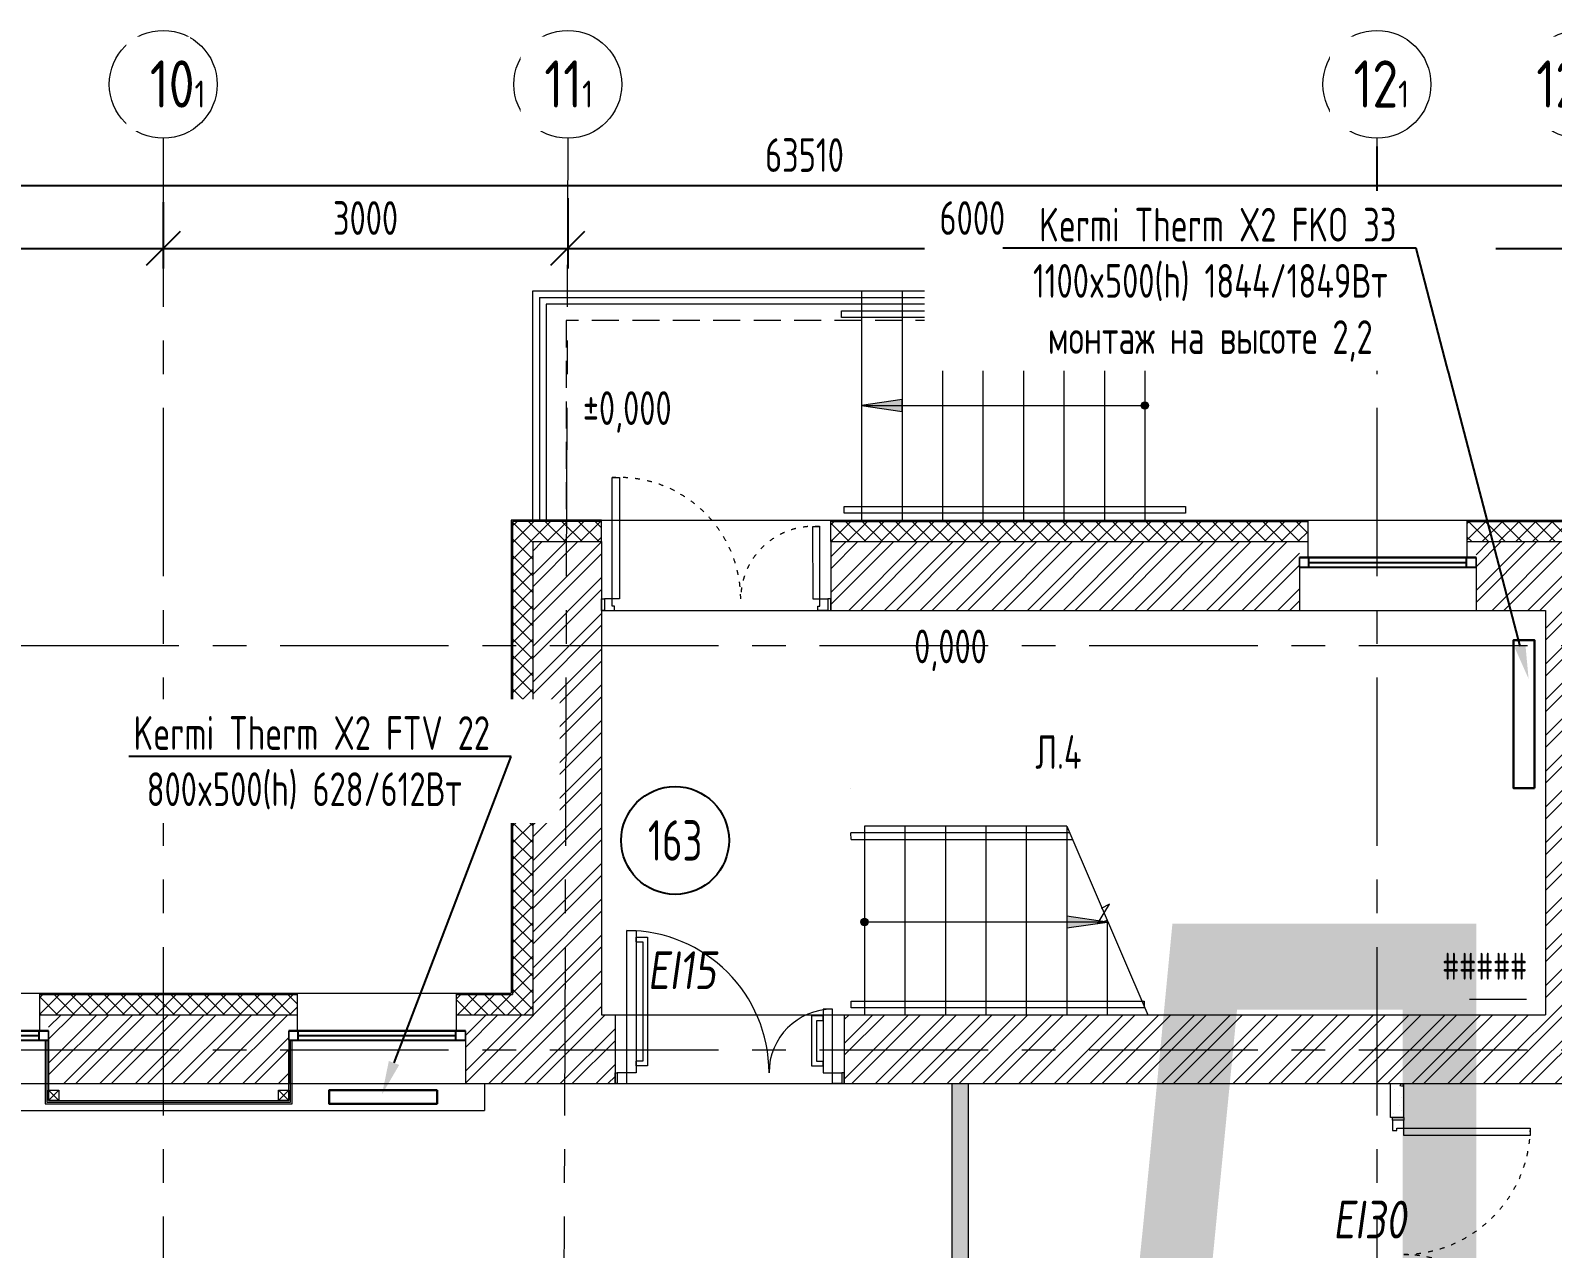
# Model space of a CAD drawing. Header units: millimetres. Extents: x -455656 to 9247092, y 0 to 412358.
# Drawn here: x -192219 to -180931, y 373783 to 382821 of the extents above; entities that cross this region are included whole.
import ezdxf
from ezdxf import colors
from ezdxf.entities.mleader import LeaderData, LeaderLine
from ezdxf.enums import TextEntityAlignment as Align
from ezdxf.math import Vec2, Vec3

# ---------------------------------------------------------------- set-up
doc = ezdxf.new("R2018")
doc.units = ezdxf.units.MM
doc.header["$MEASUREMENT"] = 0
doc.header["$PDMODE"] = 3
doc.header["$PDSIZE"] = -4
for name, pattern in [('ACAD_ISO03W100', [30, 12, -18]), ('ADSK_Штриховая_ш2 п1', [3, 2, -1]), ('CENTER', [2, 1.25, -0.25, 0.25, -0.25])]:
    doc.linetypes.add(name, pattern=pattern)
doc.layers.get('0').update_dxf_attribs({"color": 250, "lineweight": 9})
doc.layers.get('Defpoints').update_dxf_attribs({"color": 6})
for name, color, linetype, lineweight in [('АР_Двери', 175, 'Continuous', 18), ('АР_Номер помещения', 1, 'Continuous', 25), ('АР_Помещения_площадь', 19, 'Continuous', 9), ('подлога', 250, 'Continuous', 9), ('Радиаторы', 250, 'Continuous', 9), ('Радиаторы текст', 250, 'Continuous', 9)]:
    doc.layers.add(name, color=color, linetype=linetype, lineweight=lineweight)
doc.layers.add('АР_Названия помещений', color=124, linetype='Continuous', lineweight=5, plot=False)
doc.layers.add('АР_новое окно', color=155, linetype='Continuous')
doc.styles.add('ISOCPEUR', font='isocpeur.ttf', dxfattribs={"width": 0.7})
doc.styles.get("Standard").update_dxf_attribs({"font": 'isocpeur.ttf'})
doc.styles.add('Архитект', font='isocpeur.ttf', dxfattribs={"width": 0.8, "oblique": 8})
doc.styles.add('ГОСТ 2.304', font='isocpeur.ttf', dxfattribs={"width": 0.7})
doc.dimstyles.new('СПДС', dxfattribs={"dimscale": 100, "dimtxt": 2.5, "dimasz": 2.5, "dimexe": 1.5, "dimexo": 0, "dimgap": 1, "dimtad": 1, "dimdec": 0, "dimrnd": 1, "dimtxsty": 'ГОСТ 2.304', "dimblk": 'OBLIQUE', "dimcen": 2.5, "dimdle": 1.5, "dimadec": 0, "dimazin": 2, "dimtfac": 0.75, "dimtdec": 0, "dimtmove": 1, "dimatfit": 3, "dimfxl": 1, "dimtolj": 1, "dimarcsym": 1})
pattern_1 = [(50, (0, 247657.5), (215.17805, -18.82564), [22.5, -247.5]), (355, (0, 247657.5), (-41.6254, 225.65764), [18, -198]), (100.45144, (17.93, 247655.93), (173.55265, 206.832), [19.12206, -210.34263]), (46.1842, (0, 247717.5), (320.1724, -49.65578), [33.75, -371.25]), (96.63564, (26.68, 247713.36), (280.3986, 292.2356), [28.6831, -315.51413]), (351.18416, (0, 247717.5), (280.3986, 292.2356), [27, -297]), (21, (30, 247702.5), (179.07212, -120.78567), [22.5, -247.5]), (326, (30, 247702.5), (72.9946, 217.54501), [18, -198]), (71.45144, (44.92, 247692.43), (252.06671, 96.75935), [19.12206, -210.34263]), (37.5, (0, 247657.5), (3.647957, 99.868156), [0, -195.6, 0, -201, 0, -198.75]), (7.5, (0, 247657.5), (78.92086, 118.323514), [0, -114.6, 0, -191.1, 0, -75.75]), (327.5, (-66.9, 247657.5), (160.14673, -6.766462), [0, -75, 0, -234, 0, -310.5]), (317.5, (-96.9, 247657.5), (174.95585, 30.031495), [0, -97.5, 0, -155.4, 0, -220.5])]

# ---------------------------------------------------------------- blocks, each defined once
blk = doc.blocks.new('_Oblique')
at = {"color": 0, "linetype": 'ByBlock', "lineweight": -2}
blk.add_line((-0.5, -0.5), (0.5, 0.5), dxfattribs=at)
blk = doc.blocks.new('*D707')
at = {"layer": 'Defpoints', "color": 0, "lineweight": 30, "ltscale": 100, "transparency": 16777216}
for p in [(-194234, 381592), (-191234, 381546), (-191234, 381204)]:
    blk.add_point(p, dxfattribs=at)
at = {"layer": 'подлога', "color": 0, "lineweight": -2, "ltscale": 100}
for p, q in [((-194234, 381592), (-194234, 381054)), ((-191234, 381546), (-191234, 381054)), ((-194384, 381204), (-191084, 381204))]:
    blk.add_line(p, q, dxfattribs=at)
at = {"layer": 'подлога', "color": 0, "lineweight": -2, "ltscale": 100, "xscale": 250, "yscale": 250, "zscale": 250, "rotation": 180}
blk.add_blockref('_Oblique', (-194234, 381204), dxfattribs=at)
at = {"layer": 'подлога', "color": 0, "lineweight": -2, "ltscale": 100, "xscale": 250, "yscale": 250, "zscale": 250}
blk.add_blockref('_Oblique', (-191234, 381204), dxfattribs=at)
at = {"layer": 'подлога', "color": 0, "ltscale": 100, "insert": (-192734, 381429), "char_height": 250, "attachment_point": 5, "style": 'ГОСТ 2.304'}
blk.add_mtext('\\A1;3000', dxfattribs=at)
blk = doc.blocks.new('*D708')
at = {"layer": 'Defpoints', "color": 0, "lineweight": 30, "ltscale": 100, "transparency": 16777216}
for p in [(-191234, 381546), (-188234, 381546), (-188234, 381204)]:
    blk.add_point(p, dxfattribs=at)
at = {"layer": 'подлога', "color": 0, "lineweight": -2, "ltscale": 100}
for p, q in [((-191234, 381546), (-191234, 381054)), ((-188234, 381546), (-188234, 381054)), ((-191384, 381204), (-188084, 381204))]:
    blk.add_line(p, q, dxfattribs=at)
at = {"layer": 'подлога', "color": 0, "lineweight": -2, "ltscale": 100, "xscale": 250, "yscale": 250, "zscale": 250, "rotation": 180}
blk.add_blockref('_Oblique', (-191234, 381204), dxfattribs=at)
at = {"layer": 'подлога', "color": 0, "lineweight": -2, "ltscale": 100, "xscale": 250, "yscale": 250, "zscale": 250}
blk.add_blockref('_Oblique', (-188234, 381204), dxfattribs=at)
at = {"layer": 'подлога', "color": 0, "ltscale": 100, "insert": (-189734, 381429), "char_height": 250, "attachment_point": 5, "style": 'ГОСТ 2.304'}
blk.add_mtext('\\A1;3000', dxfattribs=at)
blk = doc.blocks.new('*D709')
at = {"layer": 'Defpoints', "color": 0, "lineweight": 30, "ltscale": 100, "transparency": 16777216}
for p in [(-182234, 381696), (-188234, 381577), (-182234, 381204)]:
    blk.add_point(p, dxfattribs=at)
at = {"layer": 'подлога', "color": 0, "lineweight": -2, "ltscale": 100}
for p, q in [((-182234, 381696), (-182234, 381054)), ((-188234, 381577), (-188234, 381054)), ((-188384, 381204), (-182084, 381204))]:
    blk.add_line(p, q, dxfattribs=at)
at = {"layer": 'подлога', "color": 0, "lineweight": -2, "ltscale": 100, "xscale": 250, "yscale": 250, "zscale": 250, "rotation": 180}
blk.add_blockref('_Oblique', (-188234, 381204), dxfattribs=at)
at = {"layer": 'подлога', "color": 0, "lineweight": -2, "ltscale": 100, "xscale": 250, "yscale": 250, "zscale": 250}
blk.add_blockref('_Oblique', (-182234, 381204), dxfattribs=at)
at = {"layer": 'подлога', "color": 0, "ltscale": 100, "insert": (-185234, 381429), "char_height": 250, "attachment_point": 5, "style": 'ГОСТ 2.304'}
blk.add_mtext('\\A1;6000', dxfattribs=at)
blk = doc.blocks.new('*D710')
at = {"layer": 'Defpoints', "color": 0, "lineweight": 30, "ltscale": 100, "transparency": 16777216}
for p in [(-182234, 381960), (-176234, 381740), (-176234, 381204)]:
    blk.add_point(p, dxfattribs=at)
at = {"layer": 'подлога', "color": 0, "lineweight": -2, "ltscale": 100}
for p, q in [((-182234, 381960), (-182234, 381054)), ((-176234, 381740), (-176234, 381054)), ((-182384, 381204), (-176084, 381204))]:
    blk.add_line(p, q, dxfattribs=at)
at = {"layer": 'подлога', "color": 0, "lineweight": -2, "ltscale": 100, "xscale": 250, "yscale": 250, "zscale": 250, "rotation": 180}
blk.add_blockref('_Oblique', (-182234, 381204), dxfattribs=at)
at = {"layer": 'подлога', "color": 0, "lineweight": -2, "ltscale": 100, "xscale": 250, "yscale": 250, "zscale": 250}
blk.add_blockref('_Oblique', (-176234, 381204), dxfattribs=at)
at = {"layer": 'подлога', "color": 0, "ltscale": 100, "insert": (-179234, 381429), "char_height": 250, "attachment_point": 5, "style": 'ГОСТ 2.304'}
blk.add_mtext('\\A1;6000', dxfattribs=at)
blk = doc.blocks.new('*U159')
at = {"layer": 'АР_новое окно', "lineweight": 20}
for p, q in [((0, 1310), (-70, 1310)), ((0, 0), (-70, 0))]:
    blk.add_line(p, q, dxfattribs=at)
at = {"layer": 'АР_новое окно'}
for p, q in [((-70, 1310), (-70, 0)), ((-70, 0), (-70, 1310)), ((0, 1310), (0, 0)), ((0, 1240), (-70, 1240)), ((-35, 1240), (-35, 70)), ((0, 70), (-70, 70))]:
    blk.add_line(p, q, dxfattribs=at)
blk = doc.blocks.new('*D751')
at = {"layer": 'Defpoints', "color": 0, "lineweight": 30, "ltscale": 100, "transparency": 16777216}
for p in [(-218234, 381671), (-154724, 381671), (-154724, 381671)]:
    blk.add_point(p, dxfattribs=at)
at = {"layer": 'подлога', "color": 0, "lineweight": -2, "ltscale": 100}
for p, q in [((-218234, 381671), (-218234, 381821)), ((-154724, 381671), (-154724, 381821)), ((-218384, 381671), (-154574, 381671))]:
    blk.add_line(p, q, dxfattribs=at)
at = {"layer": 'подлога', "color": 0, "lineweight": -2, "ltscale": 100, "xscale": 250, "yscale": 250, "zscale": 250, "rotation": 180}
blk.add_blockref('_Oblique', (-218234, 381671), dxfattribs=at)
at = {"layer": 'подлога', "color": 0, "lineweight": -2, "ltscale": 100, "xscale": 250, "yscale": 250, "zscale": 250}
blk.add_blockref('_Oblique', (-154724, 381671), dxfattribs=at)
at = {"layer": 'подлога', "color": 0, "ltscale": 100, "insert": (-186479, 381896), "char_height": 250, "attachment_point": 5, "style": 'ГОСТ 2.304'}
blk.add_mtext('\\A1;63510', dxfattribs=at)
blk = doc.blocks.new('*U42')
at = {"layer": 'АР_Номер помещения', "color": 7}
blk.add_circle((-347, -2951), 400, dxfattribs=at)
at = {"layer": 'АР_Помещения_площадь', "color": 7}
blk.add_line((5966, -4131), (5544, -4131), dxfattribs=at)
at = {"color": 7, "style": 'ISOCPEUR', "width": 0.7, "flags": 1}
blk.add_attdef('КАТЕГОРИЯ', (-499, -2092), '', height=250, dxfattribs=at)
at = {"layer": 'АР_Номер помещения', "color": 7, "style": 'ISOCPEUR', "width": 0.7}
blk.add_attdef('НОМЕР_ПОМЕЩЕНИЯ', text='', height=300, dxfattribs=at).set_placement((-347, -2951), align=Align.MIDDLE_CENTER)
at = {"layer": 'АР_Помещения_площадь', "color": 7, "lineweight": 30, "width": 0.7, "flags": 104}
blk.add_attdef('ИМЯ_ПОМЕЩЕНИЯ', text='', height=100, dxfattribs=at).set_placement((158, 1217), align=Align.MIDDLE_CENTER)
at = {"layer": 'АР_Помещения_площадь', "color": 7, "style": 'ISOCPEUR', "width": 0.7}
blk.add_attdef('ПЛОЩАДЬ_ПОМЕЩЕНИЯ', text='', height=200, dxfattribs=at).set_placement((5971, -3885), align=Align.MIDDLE_RIGHT)
blk = doc.blocks.new('двупольн.дв.2000')
at = {"layer": 'АР_Двери'}
for points in [[(0, 2017), (85, 2017), (85, 1996), (0, 1996), (0, 2017)], [(85, 1996), (0, 1996), (0, 1921), (32, 1921), (32, 1937), (85, 1937), (85, 1996)], [(85, 4), (0, 4), (0, 79), (32, 79), (32, 63), (85, 63), (85, 4)], [(0, -17), (85, -17), (85, 4), (0, 4), (0, -17)]]:
    blk.add_lwpolyline(points, dxfattribs=at)
for points in [[(85, 1937), (1022, 1937), (1022, 1884), (85, 1884)], [(85, 63), (1022, 63), (1022, 116), (85, 116)]]:
    blk.add_lwpolyline(points, close=True, dxfattribs=at)
at = {"layer": 'АР_Двери', "linetype": 'ACAD_ISO03W100', "ltscale": 3}
for centre, start, end in [((73, 1950), 270.7367, 359.2633), ((73, 50), 0.7367, 89.2633)]:
    blk.add_arc(centre, 950, start, end, dxfattribs=at)
blk = doc.blocks.new('_DotSmall')
at = {"color": 0, "linetype": 'ByBlock', "const_width": 0.5}
blk.add_lwpolyline([(-0.0625, 0, 1), (0.0625, 0, 1)], format="xyb", close=True, dxfattribs=at)
blk = doc.blocks.new('Дверь 1700')
for points in [[(80, 85), (80, 985), (133, 985), (133, 85)], [(1565, 620), (1567, 85), (1620, 85), (1620, 620)]]:
    blk.add_lwpolyline(points, close=True)
at = {"ltscale": 100}
blk.add_lwpolyline([(1620, 85), (1620, 620)], dxfattribs=at)
for points in [[(0, 0), (0, 85), (21, 85), (21, 0), (0, 0)], [(21, 85), (21, 0), (96, 0), (96, 32), (80, 32), (80, 85), (21, 85)], [(1679, 85), (1679, 0), (1604, 0), (1604, 32), (1620, 32), (1620, 85), (1679, 85)], [(1700, 0), (1700, 85), (1679, 85), (1679, 0), (1700, 0)]]:
    blk.add_lwpolyline(points)
at = {"linetype": 'ACAD_ISO03W100', "ltscale": 3}
for centre, radius, start, end in [((130, 84), 902, 0.0681, 93.207), ((1571, 84), 539, 84.7636, 179.866)]:
    blk.add_arc(centre, radius, start, end, dxfattribs=at)
blk = doc.blocks.new('1700-2')
for points in [[(80, 1600), (0, 1600), (0, 1583), (80, 1583), (80, 1600)], [(0, 1583), (80, 1583), (80, 1513), (50, 1513), (50, 1513), (0, 1513), (0, 1583)], [(-386, 1443), (-421, 1443), (-421, 1358), (-50, 1358), (-50, 1443), (-85, 1443)], [(-386, 1443), (-386, 1393), (-85, 1393), (-85, 1443)], [(-970, 57), (-1005, 57), (-1005, 142), (-50, 142), (-50, 57), (-85, 57)], [(-970, 57), (-970, 107), (-85, 107), (-85, 57)], [(0, -83), (80, -83), (80, -13), (50, -13), (50, -13), (0, -13), (0, -83)], [(80, -100), (0, -100), (0, -83), (80, -83), (80, -100)]]:
    blk.add_lwpolyline(points)
for points in [[(-471, 1443), (0, 1443), (0, 1513), (-471, 1513)], [(0, -13), (-1055, -13), (-1055, 57), (0, 57)]]:
    blk.add_lwpolyline(points, close=True)
for centre, radius, start, end in [((0, 1513), 471, 180, 270), ((0, -13), 1055, 90, 180)]:
    blk.add_arc(centre, radius, start, end)
blk = doc.blocks.new('*U20')
h = blk.add_hatch(color=256)
h.dxf.hatch_style = 1
edge = h.paths.add_edge_path()
edge.add_arc((0, 0), 27.6, 359.64, 719.64)
h = blk.add_hatch(color=256)
h.dxf.hatch_style = 1
h.paths.add_polyline_path([(1800, -44), (1800, 44), (2100, 0)])
blk.add_line((2100, 0), (0, 0))
blk.add_lwpolyline([(1800, 44), (1800, -44), (2100, 0), (1800, 44)])
blk.add_circle((0, 0), 27.6)
blk = doc.blocks.new('A$Ce02d65bd')
at = {"ltscale": 100}
for points in [[(0, 0), (0, 75), (75, 75), (75, 0), (0, 0)], [(0, 0), (75, 75)], [(0, 75), (75, 0)]]:
    blk.add_lwpolyline(points, dxfattribs=at)
blk = doc.blocks.new('*U504')
h = blk.add_hatch(color=256)
h.dxf.hatch_style = 1
h.paths.add_polyline_path([(-1500, 44), (-1500, -44), (-1800, 0)])
h = blk.add_hatch(color=256)
h.dxf.hatch_style = 1
edge = h.paths.add_edge_path()
edge.add_arc((0, 0), 27.6, 539.64, 899.64)
blk.add_line((-1800, 0), (0, 0))
blk.add_lwpolyline([(-1500, -44), (-1500, 44), (-1800, 0), (-1500, -44)])
blk.add_circle((0, 0), 27.6)

msp = doc.modelspace()

# ---------------------------------------------------------------- hatches: boundary and pattern name
at = {"layer": 'подлога', "ltscale": 100}
h = msp.add_hatch(dxfattribs=at)
h.set_pattern_fill('ANSI37', color=256, scale=700)
h.set_pattern_definition([(45, (-1158903.89, 414920.33), (-61.871843, 61.871843), []), (135, (-1158903.89, 414920.33), (-61.871843, -61.871843), [])])
h.paths.add_polyline_path([(-187983.9, 379028.2), (-187983.9, 379178.2), (-188643.9, 379178.2), (-188643.9, 375668.2), (-189058.9, 375668.2), (-189058.9, 375518.2), (-188493.9, 375518.2), (-188493.9, 379028.2)])
h.paths.add_polyline_path([(-186283.9, 379178.2), (-186283.9, 379028.2), (-182743.9, 379028.2), (-182743.9, 379178.2)])
h = msp.add_hatch(dxfattribs=at)
h.set_pattern_fill('ANSI37', color=256, scale=700)
h.set_pattern_definition([(45, (-1155848.89, 411410.33), (-61.871843, 61.871843), []), (135, (-1155848.89, 411410.33), (-61.871843, -61.871843), [])])
h.paths.add_polyline_path([(-178263.9, 377733.1), (-178263.9, 379028.2), (-181563.9, 379028.2), (-181563.9, 379178.2), (-178113.9, 379178.2), (-178113.9, 377733.1)])
h = msp.add_hatch(dxfattribs=at)
h.set_pattern_fill('ANSI32', color=256, scale=500)
h.set_pattern_definition([(45, (-1163613.57, 412084.36), (-132.58252, 132.58252), []), (45, (-1163525.18, 412084.36), (-132.58252, 132.58252), [])])
h.paths.add_polyline_path([(-187983.9, 379028.2), (-188493.9, 379028.2), (-188493.9, 375518.2), (-188993.9, 375518.2), (-188993.9, 375008.2), (-187883.9, 375008.2), (-187883.9, 375518.2), (-187983.9, 375518.2), (-187983.9, 378518.2)])
h = msp.add_hatch(dxfattribs=at)
h.set_pattern_fill('ANSI32', color=256, scale=500)
h.set_pattern_definition([(45, (-1184543.57, 415594.36), (-132.58252, 132.58252), []), (45, (-1184455.18, 415594.36), (-132.58252, 132.58252), [])])
h.paths.add_polyline_path([(-182808.9, 379028.2), (-186283.9, 379028.2), (-186283.9, 378518.2), (-182808.9, 378518.2)])
h = msp.add_hatch(dxfattribs=at)
h.set_pattern_fill('ANSI32', color=256, scale=500)
h.set_pattern_definition([(45, (-1171616.54, 412084.36), (-132.58252, 132.58252), []), (45, (-1171528.15, 412084.36), (-132.58252, 132.58252), [])])
h.paths.add_polyline_path([(-178877, 376566.1), (-178914, 376566.1)], flags=17)
h.paths.add_polyline_path([(-178263.9, 376566.1), (-178773.9, 376566.1), (-178773.9, 375518.2), (-180473.9, 375518.2), (-180473.9, 378518.2), (-178773.9, 378518.2), (-178773.9, 377732.7), (-178263.9, 377733.5), (-178263.9, 379028.2), (-181498.9, 379028.2), (-181498.9, 378518.2), (-180983.9, 378518.2), (-180983.9, 375518.2), (-186183.9, 375518.2), (-186183.9, 375008.2), (-180753.3, 375008.2), (-175133.9, 375008.2), (-175133.9, 375518.2), (-178263.9, 375518.2)])
h = msp.add_hatch(dxfattribs=at)
h.set_pattern_fill('ANSI37', color=256, scale=700)
h.set_pattern_definition([(45, (-1168608.89, 411410.33), (-61.871843, 61.871843), []), (135, (-1168608.89, 411410.33), (-61.871843, -61.871843), [])])
h.paths.add_polyline_path([(-190238.9, 375518.2), (-192148.9, 375518.2), (-192148.9, 375668.2), (-190238.9, 375668.2)])
h = msp.add_hatch(dxfattribs=at)
h.set_pattern_fill('ANSI32', color=256, scale=500)
h.set_pattern_definition([(45, (-1190363.57, 412084.36), (-132.58252, 132.58252), []), (45, (-1190275.18, 412084.36), (-132.58252, 132.58252), [])])
h.paths.add_polyline_path([(-190303.9, 375518.2), (-192083.9, 375518.2), (-192083.9, 375008.2), (-190303.9, 375008.2)])
h = msp.add_hatch(dxfattribs=at)
h.set_pattern_fill('AR-CONC', color=256, scale=30)
h.set_pattern_definition(pattern_1)
h.paths.add_polyline_path([(-185264.4, 372258.2), (-185384.4, 372258.2), (-185384.4, 366058.2), (-185060.2, 366058.2), (-185060.2, 366178.2), (-185264.4, 366178.2), (-185264.4, 367584.7), (-183895, 367584.7), (-183375, 367584.7), (-182233.9, 367584.7), (-182233.9, 367704.7), (-185264.4, 367704.7)])
h.paths.add_polyline_path([(-185264.4, 375008.2), (-185384.4, 375008.2), (-185384.4, 372258.2), (-185264.4, 372258.2)])
h.paths.add_polyline_path([(-182033.9, 372058.2), (-182133.9, 372058.2), (-182133.9, 370693.1), (-182154, 369453.1), (-182154, 367704.7), (-182233.9, 367704.7), (-182233.9, 367584.7), (-182133.9, 367584.7), (-182133.9, 366984.7), (-182133.9, 366458.2), (-182033.9, 366458.2)])
h = msp.add_hatch(dxfattribs=at)
h.set_pattern_fill('AR-CONC', color=256, scale=30)
h.set_pattern_definition(pattern_1)
h.paths.add_polyline_path([(-182033.9, 375008.2), (-182133.8, 375008.1), (-182134, 374756.3), (-182034.1, 374756.4)])

# ---------------------------------------------------------------- linework, layer by layer
at = {"layer": 'подлога', "linetype": 'CENTER', "ltscale": 1000}
for p, q in [((-191233.9, 382020.7), (-191233.9, 322557.5)), ((-188233.9, 382020.7), (-188423.9, 326288.3)), ((-182233.9, 382020.7), (-182233.9, 326288.3)), ((-224367.6, 378258.2), (-141189.2, 378258.2)), ((-224367.6, 375258.2), (-141189.2, 375258.2))]:
    msp.add_line(p, q, dxfattribs=at)
at = {"layer": 'подлога', "ltscale": 100}
for p, q in [((-186055.2, 380888.2), (-186055.2, 379188.2)), ((-185755.2, 380888.2), (-185755.2, 379188.2)), ((-185455.2, 380888.2), (-185455.2, 379188.2)), ((-185155.2, 380888.2), (-185155.2, 379188.2)), ((-184855.2, 380888.2), (-184855.2, 379188.2)), ((-184555.2, 380888.2), (-184555.2, 379188.2)), ((-184255.2, 380888.2), (-184255.2, 379188.2)), ((-183955.2, 380788.2), (-183955.2, 379188.2)), ((-183955.2, 380668.2), (-183955.2, 379188.2)), ((-188653.9, 379188.2), (-188653.9, 375678.2)), ((-188643.9, 379178.2), (-188643.9, 375668.2)), ((-188493.9, 379028.2), (-187983.9, 379028.2)), ((-188493.9, 379028.2), (-188493.9, 375518.2)), ((-187983.9, 379028.2), (-187983.9, 378518.2)), ((-186283.9, 379028.2), (-182743.9, 379028.2)), ((-186283.9, 379028.2), (-186283.9, 378518.2)), ((-182743.9, 378909.3), (-182743.9, 379028.2)), ((-181563.9, 379028.2), (-178263.9, 379028.2)), ((-181563.9, 378909.3), (-181563.9, 379028.2)), ((-182808.9, 378909.3), (-182808.9, 378518.2)), ((-182808.9, 378909.3), (-182743.9, 378909.3)), ((-181563.9, 378909.3), (-181498.9, 378909.3)), ((-181498.9, 378909.3), (-181498.9, 378518.2)), ((-187983.9, 378518.2), (-187983.9, 375518.2)), ((-186283.9, 378518.2), (-182808.9, 378518.2)), ((-181498.9, 378518.2), (-180983.9, 378518.2)), ((-180983.9, 378518.2), (-180983.9, 375518.2)), ((-196813.9, 375678.2), (-188653.9, 375678.2)), ((-192148.9, 375668.2), (-190238.9, 375668.2)), ((-189058.9, 375668.2), (-188643.9, 375668.2)), ((-192148.9, 375518.2), (-190238.9, 375518.2)), ((-192148.9, 375399.3), (-192148.9, 375518.2)), ((-190238.9, 375399.3), (-190238.9, 375518.2)), ((-189058.9, 375518.2), (-188493.9, 375518.2)), ((-189058.9, 375399.3), (-189058.9, 375518.2)), ((-187983.9, 375518.2), (-187883.9, 375518.2)), ((-187883.9, 375518.2), (-187883.9, 375008.2)), ((-186183.9, 375518.2), (-180983.9, 375518.2)), ((-186183.9, 375518.2), (-186183.9, 375008.2)), ((-192148.9, 375399.3), (-192083.9, 375399.3)), ((-192083.9, 375399.3), (-192083.9, 375008.2)), ((-192083.9, 375392.2), (-192083.9, 374882.5)), ((-190303.9, 375399.3), (-190303.9, 375008.2)), ((-190303.9, 375399.3), (-190238.9, 375399.3)), ((-189058.9, 375399.3), (-188993.9, 375399.3)), ((-188993.9, 375399.3), (-188993.9, 375008.2)), ((-192083.9, 375008.2), (-190303.9, 375008.2)), ((-188993.9, 375008.2), (-187883.9, 375008.2)), ((-188852.1, 375008.2), (-188852.1, 374808.2)), ((-186183.9, 375008.2), (-175133.9, 375008.2)), ((-194313.9, 374808.4), (-188852.1, 374808.2))]:
    msp.add_line(p, q, dxfattribs=at)
at = {"layer": 'подлога'}
for p, q in [((-182808.9, 378518.2), (-181498.9, 378518.2)), ((-193393.9, 375008.2), (-192083.9, 375008.2)), ((-190303.9, 375008.2), (-188993.9, 375008.2))]:
    msp.add_line(p, q, dxfattribs=at)
at = {"layer": 'подлога', "color": 18, "ltscale": 100, "true_color": 0x000000}
for p, q in [((-185733.9, 376918.2), (-185733.9, 375518.2)), ((-185433.9, 376918.2), (-185433.9, 375518.2)), ((-185133.9, 376918.2), (-185133.9, 375518.2)), ((-184833.9, 376918.2), (-184833.9, 375518.2)), ((-184533.9, 376918.2), (-184533.9, 375518.2)), ((-184533.9, 376918.2), (-183933.9, 375518.2)), ((-184233.9, 376207.7), (-184233.9, 375518.2))]:
    msp.add_line(p, q, dxfattribs=at)
at = {"layer": 'подлога', "ltscale": 100}
for points in [[(-188493.9, 379188.2), (-188493.9, 380888.2), (-183955.2, 380888.2), (-183955.2, 380668.2)], [(-186085.2, 379188.2), (-183985.2, 379188.2)], [(-186085.2, 379188.2), (-183985.2, 379188.2)], [(-184533.9, 376918.2), (-186033.9, 376918.2), (-186033.9, 375518.2), (-183633.9, 375518.2)], [(-185384.4, 366058.2), (-185384.4, 375008.2)], [(-185264.4, 375008.2), (-185264.4, 367704.7)], [(-182133.9, 374756.3), (-182133.9, 375008.2)], [(-182033.9, 374756.4), (-182033.9, 375008.2)], [(-182033.9, 374756.4), (-182133.9, 374756.3)]]:
    msp.add_lwpolyline(points, dxfattribs=at)
at = {"layer": 'подлога', "color": 18, "ltscale": 100, "true_color": 0x000000}
for points in [[(-188444.5, 380839), (-183906.7, 380839), (-183906.7, 380789), (-188394.5, 380789)], [(-188444.5, 380839), (-188444.5, 379188.2)], [(-188394.5, 380789), (-188394.5, 379188.2)], [(-183653.1, 380739.9), (-183653.2, 380689.9), (-186203.3, 380689.9), (-186203.3, 380739.9), (-183653.1, 380739.9)], [(-183654.4, 379288.2), (-183654.5, 379238.2), (-186184.6, 379238.2), (-186184.6, 379288.2), (-183654.5, 379288.2)], [(-187983.9, 379188.2), (-188653.9, 379188.2)], [(-187983.9, 379178.2), (-188643.9, 379178.2)], [(-187983.9, 379188.2), (-186183.9, 379188.2)], [(-187983.9, 379028.2), (-187983.9, 379188.2)], [(-187983.9, 379188.2), (-186283.9, 379188.2)], [(-186283.9, 379188.2), (-178103.9, 379188.2)], [(-186283.9, 379028.2), (-186283.9, 379188.2)], [(-186283.9, 379178.2), (-182743.9, 379178.2)], [(-182743.9, 379028.2), (-182743.9, 379188.2)], [(-181563.9, 379028.2), (-181563.9, 379188.2)], [(-181563.9, 379178.2), (-178113.9, 379178.2)], [(-187983.9, 378518.2), (-186283.9, 378518.2)], [(-184515.4, 376868.2), (-186134, 376868.5)], [(-186133.9, 376818.6), (-186133.9, 376818.6), (-186134, 376868.5)], [(-186133.9, 376818.6), (-184494.3, 376818.6)], [(-192148.9, 375518.2), (-192148.9, 375678.2)], [(-190238.9, 375518.2), (-190238.9, 375678.2)], [(-189058.9, 375518.2), (-189058.9, 375678.2)], [(-187883.9, 375518.2), (-186183.9, 375518.2)], [(-187883.9, 375008.2), (-186183.9, 375008.2)]]:
    msp.add_lwpolyline(points, dxfattribs=at)
at = {"layer": 'подлога', "color": 18, "linetype": 'ADSK_Штриховая_ш2 п1', "ltscale": 100, "true_color": 0x000000}
msp.add_lwpolyline([(-183955.2, 380668.2), (-188245.2, 380668.2), (-188245.2, 379188.2)], dxfattribs=at)
at = {"layer": 'подлога', "color": 18, "ltscale": 100, "true_color": 0x000000}
for points in [[(-186134.4, 377193.2), (-186134.4, 377193.2)], [(-186133.9, 375617.8), (-183959.3, 375617.8), (-183959.3, 375568.2), (-186133.9, 375568.2)]]:
    msp.add_lwpolyline(points, close=True, dxfattribs=at)
at = {"layer": 'подлога', "lineweight": 13, "ltscale": 500}
msp.add_lwpolyline([(-184233.9, 376218.2), (-184305.5, 376191.6), (-184216.2, 376338.5), (-184278.9, 376306.7)], dxfattribs=at)
at = {"layer": 'подлога'}
for points in [[(-192108.9, 375329.3), (-192108.9, 374857.5), (-190278.9, 374857.5), (-190278.9, 375329.3)], [(-192096.4, 375329.3), (-192096.4, 374870), (-190291.4, 374870), (-190291.4, 375329.3)], [(-192083.9, 375399.3), (-192083.9, 374882.5), (-190303.9, 374882.5), (-190303.9, 375260.3)]]:
    msp.add_lwpolyline(points, dxfattribs=at)
at = {"layer": 'подлога', "ltscale": 0.5}
for centre in [(-191233.9, 382420.7), (-188233.9, 382420.7), (-182233.9, 382420.7), (-180733.9, 382420.7)]:
    msp.add_circle(centre, 400, dxfattribs=at)
at = {"layer": 'Радиаторы', "color": 1, "lineweight": 30, "ltscale": 500}
for points in [[(-181066, 377198), (-181221, 377198), (-181221, 378298), (-181066, 378298)], [(-189203.9, 374958.2), (-189203.9, 374858.2), (-190003.9, 374858.2), (-190003.9, 374958.2)]]:
    msp.add_lwpolyline(points, close=True, dxfattribs=at)

# ---------------------------------------------------------------- block references
at = {"layer": 'подлога', "ltscale": 100, "rotation": 180}
for name, p in [('*U20', (-183955.2, 380038.2)), ('*U504', (-186033.9, 376205.7))]:
    msp.add_blockref(name, p, dxfattribs=at)
at = {"layer": 'подлога'}
msp.add_blockref('Дверь 1700', (-187983.9, 378518.2), dxfattribs=at)
at = {"layer": 'подлога', "xscale": -1, "rotation": 90}
for p in [(-181498.9, 378839.3), (-192083.9, 375329.3), (-188993.9, 375329.3)]:
    msp.add_blockref('*U159', p, dxfattribs=at)
at = {"layer": 'подлога'}
ref = msp.add_blockref('*U42', (-187091.2, 379762.2), dxfattribs=at)
ref.add_attrib('НОМЕР_ПОМЕЩЕНИЯ', '163', dxfattribs={"layer": 'АР_Номер помещения', "color": 7, "height": 300, "style": 'ISOCPEUR', "width": 0.7}).set_placement((-187438, 376811.2), align=Align.MIDDLE_CENTER)
lines = msp.add_mtext('\\W0.8000;Лестничная клетка \\P(Л1)', dxfattribs={"layer": 'АР_Названия помещений', "insert": (-184955.6, 376193.7), "char_height": 5627.261, "width": 453.416, "attachment_point": 1})
ref.add_attrib('ИМЯ_ПОМЕЩЕНИЯ', '', (-184955.6, 376193.7), dxfattribs={"flags": 104}).embed_mtext(lines)
ref.add_attrib('ПЛОЩАДЬ_ПОМЕЩЕНИЯ', '#####', dxfattribs={"layer": 'АР_Помещения_площадь', "color": 7, "height": 200, "style": 'ISOCPEUR', "width": 0.7}).set_placement((-181120.3, 375877.5), align=Align.MIDDLE_RIGHT)
at = {"layer": 'подлога', "lineweight": 30, "ltscale": 100, "rotation": 270}
msp.add_blockref('1700-2', (-187783.9, 375088.2), dxfattribs=at)
at = {"layer": 'подлога', "color": 1, "lineweight": -3, "ltscale": 500}
for p in [(-192083.9, 374882.5), (-190378.9, 374882.5)]:
    msp.add_blockref('A$Ce02d65bd', p, dxfattribs=at)
at = {"layer": 'подлога', "lineweight": 30, "ltscale": 100}
msp.add_blockref('двупольн.дв.2000', (-182118.9, 372739.4), dxfattribs=at)

# ---------------------------------------------------------------- texts
at = {"layer": 'подлога', "lineweight": 35, "style": 'Архитект', "oblique": 8, "width": 0.8}
for s, p in [('EI15', (-187642.2, 375708.3)), ('EI30', (-182559.5, 373858.5))]:
    msp.add_text(s, height=280, dxfattribs=at).set_placement(p)

# ---------------------------------------------------------------- dimensions: what is measured, and where the dimension line sits
at = {"layer": 'подлога', "ltscale": 100}
for base, p1, p2, picture, middle in [((-176233.9, 381204.2), (-182233.9, 381960), (-176233.9, 381739.8), '*D710', (-179233.9, 381429.2)), ((-182233.9, 381204.2), (-188233.9, 381577), (-182233.9, 381696.5), '*D709', (-185233.9, 381429.2)), ((-191233.9, 381204.2), (-194233.9, 381592), (-191233.9, 381545.7), '*D707', (-192733.9, 381429.2)), ((-188233.9, 381204.2), (-191233.9, 381545.7), (-188233.9, 381545.9), '*D708', (-189733.9, 381429.2))]:
    dim = msp.add_linear_dim(base=base, p1=p1, p2=p2, dimstyle='СПДС', dxfattribs=at)
    dim.commit()
    dim.dimension.update_dxf_attribs({"geometry": picture, "text_midpoint": middle})

# ---------------------------------------------------------------- leaders
at = {"layer": 'подлога'}
ml = msp.add_multileader_mtext('Standard', dxfattribs=at)
ml.set_content('%%P0,000', color=256, style='ISOCPEUR')
ml.set_leader_properties(color=256, linetype='Continuous', lineweight=-1)
ml.set_arrow_properties(name='DOTSMALL')
ml.build(insert=Vec2(0, 0))
ml.multileader.update_dxf_attribs({"has_text_frame": 1, "text_left_attachment_type": 4, "text_right_attachment_type": 4, "dogleg_length": 100, "arrow_head_size": 180})
ctx = ml.context
ctx.base_point, ctx.char_height, ctx.arrow_head_size, ctx.landing_gap_size, ctx.plane_origin = Vec3(-188172.5, 379810.4), 250, 180, 50, Vec3(-190605.4, 378243.4)
ctx.left_attachment, ctx.right_attachment = 4, 4
notes = []
notes.append((ctx, [(0, (0, 0, 0), (0, 0), (1, 0), 1, [])]))
ctx.mtext.insert, ctx.mtext.width, ctx.mtext.line_spacing_style, ctx.mtext.flow_direction = Vec3(-188122.5, 380143.8), 852.697, 2, 5
ml = msp.add_multileader_mtext('Standard', dxfattribs=at)
ml.set_content('0,000', color=256, style='ISOCPEUR')
ml.set_leader_properties(color=256, linetype='Continuous', lineweight=-1)
ml.set_arrow_properties(name='DOTSMALL')
ml.build(insert=Vec2(0, 0))
ml.multileader.update_dxf_attribs({"has_text_frame": 1, "text_left_attachment_type": 4, "text_right_attachment_type": 4, "dogleg_length": 100, "arrow_head_size": 180})
ctx = ml.context
ctx.base_point, ctx.char_height, ctx.arrow_head_size, ctx.landing_gap_size, ctx.plane_origin = Vec3(-185715.8, 378042.4), 250, 180, 50, Vec3(-189667.4, 376603.9)
ctx.left_attachment, ctx.right_attachment = 4, 4
notes.append((ctx, [(0, (0, 0, 0), (0, 0), (1, 0), 1, [])]))
ctx.mtext.insert, ctx.mtext.width, ctx.mtext.line_spacing_style, ctx.mtext.flow_direction = Vec3(-185665.8, 378375.7), 852.697, 2, 5
ml = msp.add_multileader_mtext('Standard', dxfattribs=at)
ml.set_content('Л.4', color=256, style='ISOCPEUR')
ml.set_leader_properties(color=256, linetype='Continuous', lineweight=-1)
ml.set_arrow_properties(name='DOTSMALL')
ml.build(insert=Vec2(0, 0))
ml.multileader.update_dxf_attribs({"has_text_frame": 1, "text_left_attachment_type": 4, "text_right_attachment_type": 4, "dogleg_length": 100, "arrow_head_size": 180})
ctx = ml.context
ctx.base_point, ctx.char_height, ctx.arrow_head_size, ctx.landing_gap_size, ctx.plane_origin = Vec3(-184816.3, 377259.1), 250, 180, 50, Vec3(-159580.4, 365636)
ctx.left_attachment, ctx.right_attachment = 4, 4
notes.append((ctx, [(0, (0, 0, 0), (0, 0), (1, 0), 1, [])]))
ctx.mtext.insert, ctx.mtext.width, ctx.mtext.line_spacing_style, ctx.mtext.flow_direction = Vec3(-184766.3, 377592.4), 852.697, 2, 5
ml = msp.add_multileader_mtext('Standard', dxfattribs=at)
ml.set_content('%%P0,000', color=256, style='ISOCPEUR')
ml.set_leader_properties(color=256, linetype='Continuous', lineweight=-1)
ml.set_arrow_properties(name='DOTSMALL')
ml.build(insert=Vec2(0, 0))
ml.multileader.update_dxf_attribs({"has_text_frame": 1, "text_left_attachment_type": 4, "text_right_attachment_type": 4, "dogleg_length": 100, "arrow_head_size": 180})
ctx = ml.context
ctx.base_point, ctx.char_height, ctx.arrow_head_size, ctx.landing_gap_size, ctx.plane_origin = Vec3(-195756.6, 376141.3, -0.2), 250, 180, 50, Vec3(-198827.6, 374551.8, -0.2)
ctx.left_attachment, ctx.right_attachment = 4, 4
notes.append((ctx, [(0, (0, 0, 0), (0, 0), (1, 0), 1, [])]))
ctx.mtext.insert, ctx.mtext.width, ctx.mtext.line_spacing_style, ctx.mtext.flow_direction = Vec3(-195706.6, 376474.7, -0.2), 852.697, 2, 5
ml = msp.add_multileader_mtext('Standard', dxfattribs=at)
ml.set_content('{\\W0.8;-2,250}', color=256, style='ISOCPEUR')
ml.set_leader_properties(color=256, linetype='Continuous', lineweight=-1)
ml.set_arrow_properties(name='DOTSMALL')
ml.build(insert=Vec2(0, 0))
ml.multileader.update_dxf_attribs({"has_text_frame": 1, "text_left_attachment_type": 4, "text_right_attachment_type": 4, "dogleg_length": 100, "arrow_head_size": 180})
ctx = ml.context
ctx.base_point, ctx.char_height, ctx.arrow_head_size, ctx.landing_gap_size, ctx.plane_origin = Vec3(-297233.6, 376010.4), 250, 180, 50, Vec3(-296855.5, 374536.3)
ctx.left_attachment, ctx.right_attachment = 4, 4
notes.append((ctx, [(0, (0, 0, 0), (0, 0), (1, 0), 1, [])]))
ctx.mtext.insert, ctx.mtext.width, ctx.mtext.defined_height, ctx.mtext.line_spacing_style, ctx.mtext.flow_direction = Vec3(-297183.6, 376343.7), 769.989, 343.9, 2, 5
for ctx, leaders in notes:
    for number, flags, end, landing, length, lines in leaders:
        leader = LeaderData()
        leader.index, (leader.has_last_leader_line, leader.has_dogleg_vector, leader.attachment_direction) = number, flags
        leader.last_leader_point, leader.dogleg_vector, leader.dogleg_length = Vec3(end), Vec3(landing), length
        for number, points, colour, breaks in lines:
            line = LeaderLine()
            line.index, line.vertices, line.color, line.breaks = number, Vec3.list(points), colors.encode_raw_color(colour), breaks
            leader.lines.append(line)
        ctx.leaders.append(leader)

# ---------------------------------------------------------------- next in the draw order: texts
at = {"layer": 'подлога', "char_height": 350, "width": 123.867, "attachment_point": 1, "line_spacing_factor": 1.149209, "style": 'ГОСТ 2.304', "bg_fill": 2}
for s, insert in [('{\\W0.8;10\\H0.57143x;1}', (-191333.7, 382598.4)), ('{\\W0.8;11\\H0.57143x;1}', (-188408, 382598.4)), ('{\\W0.8;12\\H0.57143x;1}', (-182408, 382598.4)), ('{\\W0.8;12/1}', (-181051.6, 382598.4))]:
    msp.add_mtext(s, dxfattribs=dict(at, insert=insert))

# ---------------------------------------------------------------- next in the draw order: leaders
at = {"layer": 'Радиаторы текст'}
ml = msp.add_multileader_mtext('Standard', dxfattribs=at)
ml.set_content('\\A1; Kermi Therm X2 FTV 22\\P800x500(h) 628/612Вт', color=256, style='ISOCPEUR')
ml.set_leader_properties()
ml.build(insert=Vec2(0, 0))
ml.multileader.update_dxf_attribs({"text_left_attachment_type": 6, "text_right_attachment_type": 6, "dogleg_length": 100, "arrow_head_size": 250})
ctx = ml.context
ctx.base_point, ctx.char_height, ctx.arrow_head_size, ctx.landing_gap_size, ctx.plane_origin = Vec3(-191551.9, 377433.2), 250, 250, 25, Vec3(-216042.9, 368265.7)
ctx.left_attachment, ctx.right_attachment, ctx.text_align_type = 6, 6, 1
notes = []
notes.append((ctx, [(0, (1, 1, 0), (-188653.9, 377433.2), (-1, 0), 170.5, [(1, [(-189612, 374927)], 0, [])])]))
ctx.mtext.insert, ctx.mtext.width, ctx.mtext.alignment, ctx.mtext.flow_direction = Vec3(-190188.2, 377733.2), 3535.322, 2, 5
ctx.mtext.has_bg_fill, ctx.mtext.bg_color, ctx.mtext.bg_scale_factor, ctx.mtext.bg_transparency, ctx.mtext.use_window_bg_color = 1, -1027028792, 1.5, 0, 1
for ctx, leaders in notes:
    for number, flags, end, landing, length, lines in leaders:
        leader = LeaderData()
        leader.index, (leader.has_last_leader_line, leader.has_dogleg_vector, leader.attachment_direction) = number, flags
        leader.last_leader_point, leader.dogleg_vector, leader.dogleg_length = Vec3(end), Vec3(landing), length
        for number, points, colour, breaks in lines:
            line = LeaderLine()
            line.index, line.vertices, line.color, line.breaks = number, Vec3.list(points), colors.encode_raw_color(colour), breaks
            leader.lines.append(line)
        ctx.leaders.append(leader)

# ---------------------------------------------------------------- next in the draw order: dimensions: what is measured, and where the dimension line sits
at = {"layer": 'подлога', "ltscale": 100}
dim = msp.add_linear_dim(base=(-154723.9, 381670.7), p1=(-218233.9, 381670.7), p2=(-154723.9, 381670.7), dimstyle='СПДС', dxfattribs=at)
dim.commit()
dim.dimension.update_dxf_attribs({"geometry": '*D751', "text_midpoint": (-186478.9, 381895.7)})

# ---------------------------------------------------------------- next in the draw order: leaders
at = {"layer": 'Радиаторы текст'}
ml = msp.add_multileader_mtext('Standard', dxfattribs=at)
ml.set_content('\\A1; Kermi Therm X2 FKO 33\\P1100x500(h) 1844/1849Вт\\Pмонтаж на высоте 2,2', color=256, style='ISOCPEUR')
ml.set_leader_properties()
ml.build(insert=Vec2(0, 0))
ml.multileader.update_dxf_attribs({"text_left_attachment_type": 6, "text_right_attachment_type": 6, "dogleg_length": 100, "arrow_head_size": 250})
ctx = ml.context
ctx.base_point, ctx.char_height, ctx.arrow_head_size, ctx.landing_gap_size, ctx.plane_origin = Vec3(-184824.5, 381204.2), 250, 250, 25, Vec3(-206235.8, 372562.3)
ctx.left_attachment, ctx.right_attachment, ctx.text_align_type = 6, 6, 1
notes = []
notes.append((ctx, [(0, (1, 1, 0), (-181944, 381204.2), (-1, 0), 170.5, [(1, [(-181109.1, 378010.5)], 0, [])])]))
ctx.mtext.insert, ctx.mtext.width, ctx.mtext.alignment, ctx.mtext.flow_direction = Vec3(-183469.5, 381504.2), 3984.502, 2, 5
ctx.mtext.has_bg_fill, ctx.mtext.bg_color, ctx.mtext.bg_scale_factor, ctx.mtext.bg_transparency, ctx.mtext.use_window_bg_color = 1, -1027028792, 1.5, 0, 1
for ctx, leaders in notes:
    for number, flags, end, landing, length, lines in leaders:
        leader = LeaderData()
        leader.index, (leader.has_last_leader_line, leader.has_dogleg_vector, leader.attachment_direction) = number, flags
        leader.last_leader_point, leader.dogleg_vector, leader.dogleg_length = Vec3(end), Vec3(landing), length
        for number, points, colour, breaks in lines:
            line = LeaderLine()
            line.index, line.vertices, line.color, line.breaks = number, Vec3.list(points), colors.encode_raw_color(colour), breaks
            leader.lines.append(line)
        ctx.leaders.append(leader)

doc.saveas('drawing.dxf')
